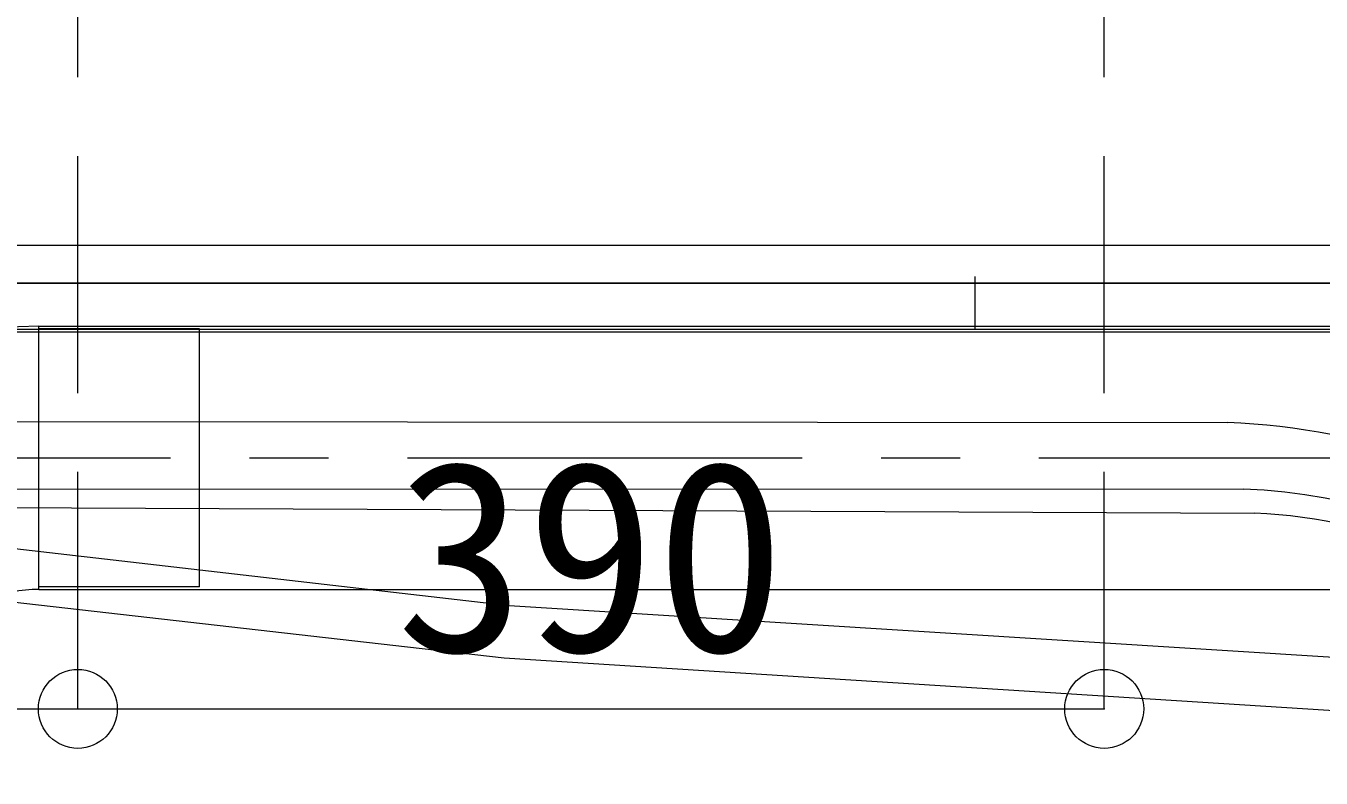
# Model space of a CAD drawing. Units: millimetres at full size, sheet at 1:30. Extents: x -17796 to 21385, y -23279 to 7734.
# Drawn here: x -14649.5 to -14157.3, y 2180.9 to 2466.7 of the extents above; entities that cross this region are included whole.
import ezdxf
from ezdxf.enums import TextEntityAlignment as Align

# ---------------------------------------------------------------- set-up
doc = ezdxf.new("R2010")
doc.units = ezdxf.units.MM
doc.header["$LTSCALE"] = 30
doc.header["$PDMODE"] = 32
doc.header["$PDSIZE"] = 30
doc.linetypes.add('CHAIN1', pattern=[8, 5, -1, 1, -1])
doc.linetypes.add('DASHED3', pattern=[4, 3, -1])
for name, color, linetype, lineweight in [('0-1_(W)電灯', 253, 'Continuous', 18), ('9-0_構造記号', 6, 'Continuous', 9), ('E-0_通り芯', 134, 'Continuous', 9), ('F-0_通り芯', 6, 'Continuous', 9)]:
    doc.layers.add(name, color=color, linetype=linetype, lineweight=lineweight)
doc.styles.add('ＭＳ ゴシック', font='')
doc.styles.get('ＭＳ ゴシック').set_extended_font_data('MS Gothic')

msp = doc.modelspace()

# ---------------------------------------------------------------- linework, layer by layer
at = {"layer": '0-1_(W)電灯'}
for p, q in [((-15120.72, 2383.42), (-13856.72, 2383.42)), ((-15099.98, 2368.92), (-13877.47, 2368.92)), ((-13886.22, 2368.92), (-15091.22, 2368.92)), ((-14288.72, 2351.42), (-14288.72, 2371.42)), ((-15080.72, 2350.41), (-13896.73, 2350.41)), ((-14788.72, 2351.42), (-14288.72, 2351.42)), ((-14288.72, 2351.42), (-13888.72, 2351.42)), ((-14769.1, 2316.5), (-14192.84, 2315.94)), ((-14786.26, 2290.86), (-14186.8, 2290.7)), ((-14791.64, 2284.3), (-14182.57, 2281.53)), ((-14465.83, 2246.33), (-14778.1, 2282.41)), ((-14467.68, 2226.42), (-14757.62, 2259.42)), ((-14105.27, 2223.84), (-14465.83, 2246.33)), ((-14116.41, 2204.2), (-14467.68, 2226.42))]:
    msp.add_line(p, q, dxfattribs=at)
for centre, radius, start, end in [((-14202.46, 2056.12), 260, 19.3493, 87.8804), ((-14194.94, 2075.85), 215, 22.4122, 87.8304), ((-14189.72, 2095.67), 186, 43.1205, 87.7974)]:
    msp.add_arc(centre, radius, start, end, dxfattribs=at)
at = {"layer": '9-0_構造記号'}
for p, q in [((-15239.72, 2207.2), (-14629.73, 2207.2)), ((-14629.73, 2207.2), (-14239.72, 2207.2))]:
    msp.add_line(p, q, dxfattribs=at)
at = {"layer": 'E-0_通り芯'}
for p, q in [((-14644.51, 2352.57), (-13557.18, 2352.57)), ((-14644.51, 2252.57), (-14644.51, 2352.57)), ((-14583.51, 2351.57), (-14644.51, 2351.57)), ((-14583.51, 2253.57), (-14583.51, 2351.57)), ((-14583.51, 2253.57), (-14644.51, 2253.57)), ((-14644.51, 2252.57), (-13557.18, 2252.57))]:
    msp.add_line(p, q, dxfattribs=at)
at = {"layer": 'E-0_通り芯', "linetype": 'CHAIN1'}
msp.add_line((-14744.51, 2302.57), (-13457.18, 2302.57), dxfattribs=at)
at = {"layer": 'E-0_通り芯'}
for radius in [150, 50]:
    msp.add_arc((-14644.51, 2202.57), radius, 90, 180, dxfattribs=at)
at = {"layer": 'F-0_通り芯', "linetype": 'DASHED3'}
for p, q in [((-14629.73, 2207.2), (-14629.73, 2732.42)), ((-14239.72, 2207.2), (-14239.72, 2682.42))]:
    msp.add_line(p, q, dxfattribs=at)
at = {"layer": 'F-0_通り芯'}
for p in [(-14629.73, 2207.2), (-14239.72, 2207.2)]:
    msp.add_point(p, dxfattribs=at)

# ---------------------------------------------------------------- texts
at = {"layer": 'F-0_通り芯', "style": 'ＭＳ ゴシック'}
msp.add_text('390', height=72.51, dxfattribs=at).set_placement((-14508.9, 2207.2), align=Align.BOTTOM_LEFT)

doc.saveas('drawing.dxf')
